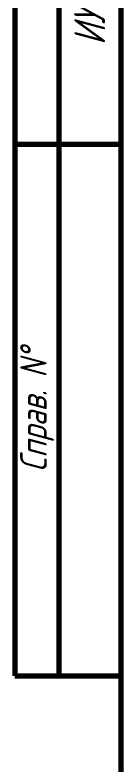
# Model space of a CAD drawing. Header units: millimetres. Extents: x 2803 to 446186229, y 1206 to 1506.
# Drawn here: x 3011.8 to 3023.8, y 1370.7 to 1455.4 of the extents above; entities that cross this region are included whole.
import ezdxf

# ---------------------------------------------------------------- set-up
doc = ezdxf.new("R2010")
doc.units = ezdxf.units.MM
doc.layers.add('Format', color=7, linetype='Continuous', lineweight=25)
doc.styles.get("Standard").update_dxf_attribs({"font": '', "width": 0.8, "oblique": 15})
doc.styles.get('Standard').set_extended_font_data('GOST type B')

msp = doc.modelspace()

# ---------------------------------------------------------------- linework, layer by layer
at = {"layer": 'Format', "lineweight": 70}
for p, q in [((3011.849, 1500.782), (3011.849, 1380.782)), ((3016.849, 1380.782), (3016.849, 1500.782)), ((3023.849, 1253.782), (3023.849, 1500.782)), ((3023.849, 1440.782), (3011.849, 1440.782)), ((3011.849, 1380.782), (3023.849, 1380.782))]:
    msp.add_line(p, q, dxfattribs=at)

# ---------------------------------------------------------------- texts
at = {"attachment_point": 5, "rotation": 90}
for s, insert, char_height, width in [('{\\C0;ИУ4.11.04.03.23.11.31.11.001}', (3020.295, 1471.887), 3.5, 129.41394), ('{\\fISOCPEUR|b0|i0|c204|p34;Справ}. N°', (3014.349, 1410.782), 3, 60)]:
    msp.add_mtext(s, dxfattribs=dict(at, insert=insert, char_height=char_height, width=width))

doc.saveas('drawing.dxf')
